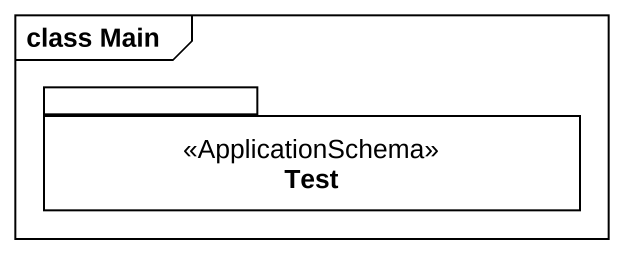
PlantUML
@startuml
mainframe class Main
package Test <<ApplicationSchema>> {
}
@enduml
